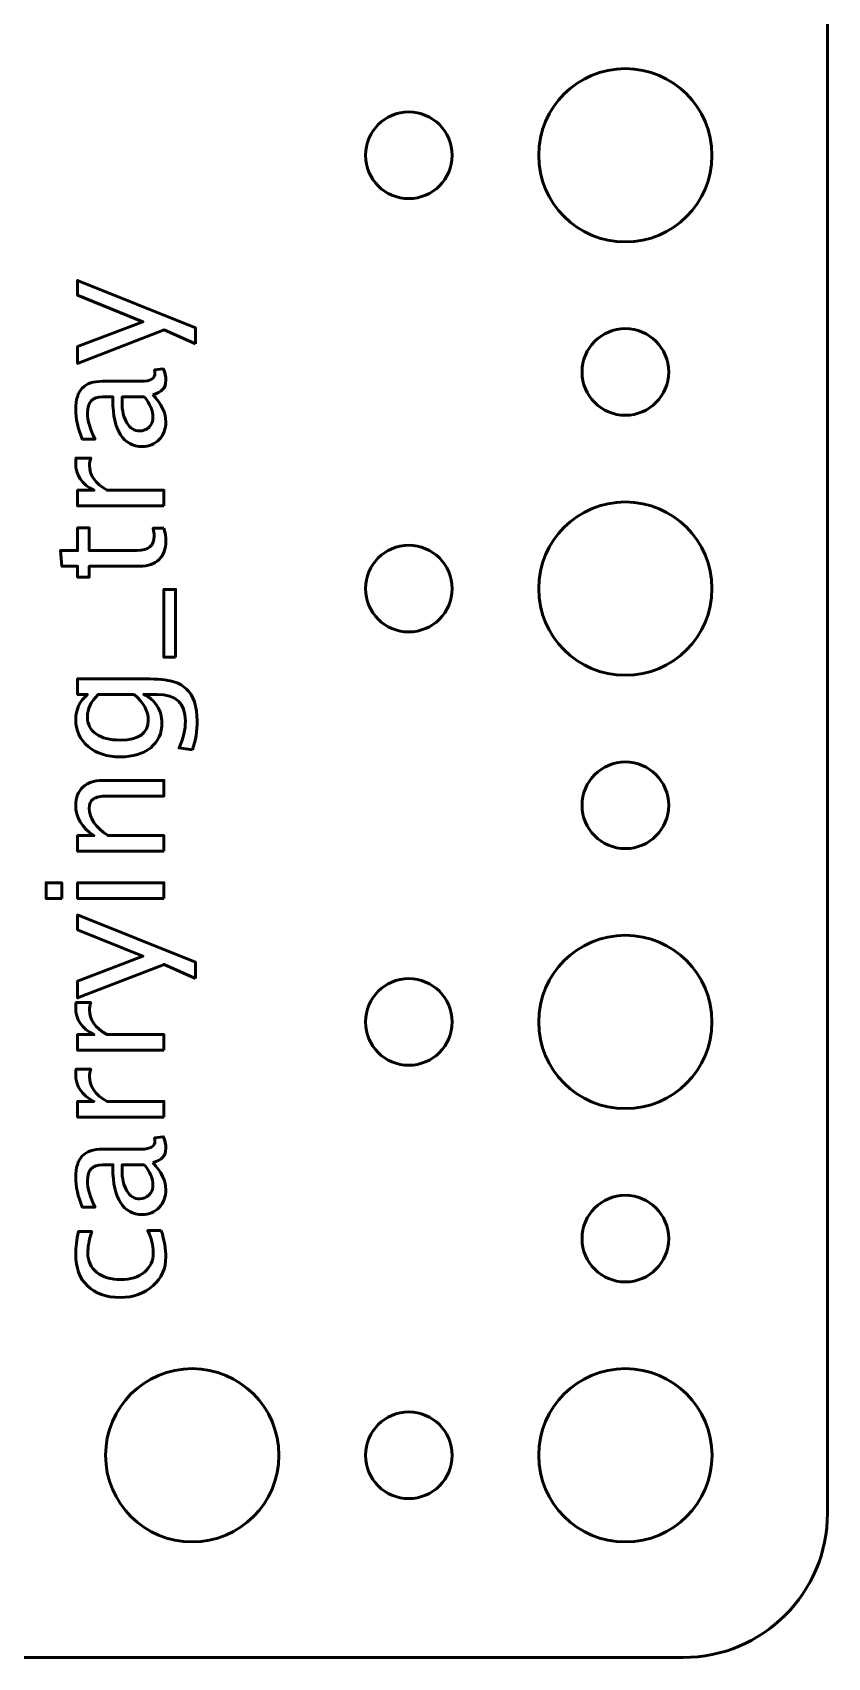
# Model space of a CAD drawing. Header units: centimetres. Extents: x -42.5 to 44.4, y -43.5 to 43.2.
# Drawn here: x -2.8 to -0.05, y -43.45 to -37.83 of the extents above; entities that cross this region are included whole.
import ezdxf

# ---------------------------------------------------------------- set-up
doc = ezdxf.new("R2010")
doc.units = ezdxf.units.CM
doc.header["$MEASUREMENT"] = 0
doc.layers.add('Layer 1', color=7, linetype='Continuous')

msp = doc.modelspace()

# ---------------------------------------------------------------- linework, layer by layer
at = {"layer": 'Layer 1', "lineweight": 53}
for centre, major_axis in [((-1.5, -38.25), (0, 0.15)), ((-1.5, -39.75), (0, 0.15)), ((-1.5, -41.25), (0, 0.15)), ((-2.24999, -42.74999), (0, 0.30001)), ((-0.74999, -42.74999), (0, 0.30001)), ((-1.5, -42.75), (0, 0.15))]:
    msp.add_ellipse(centre, major_axis=major_axis, ratio=1, dxfattribs=at)
for points, knots in [([(-20.95, -42.95), (-20.95, -42.95), (-20.95, -14.05), (-20.95, -14.05), (-20.95, -14.05), (-20.95, -13.77386), (-20.72614, -13.55), (-20.45, -13.55), (-20.45, -13.55), (-20.45, -13.55), (-0.55, -13.55), (-0.55, -13.55), (-0.55, -13.55), (-0.27386, -13.55), (-0.05, -13.77386), (-0.05, -14.05), (-0.05, -14.05), (-0.05, -14.05), (-0.05, -42.95), (-0.05, -42.95), (-0.05, -42.95), (-0.05, -43.22614), (-0.27386, -43.45), (-0.55, -43.45), (-0.55, -43.45), (-0.55, -43.45), (-20.45, -43.45), (-20.45, -43.45), (-20.45, -43.45), (-20.72614, -43.45), (-20.95, -43.22614), (-20.95, -42.95)], [0, 0, 0, 0, 0.1111111, 0.1111111, 0.1111111, 0.1111111, 0.2222222, 0.2222222, 0.2222222, 0.2222222, 0.3333333, 0.3333333, 0.3333333, 0.3333333, 0.4444444, 0.4444444, 0.4444444, 0.4444444, 0.5555556, 0.5555556, 0.5555556, 0.5555556, 0.6666667, 0.6666667, 0.6666667, 0.6666667, 0.7777778, 0.7777778, 0.7777778, 0.7777778, 1, 1, 1, 1]), ([(-1.05, -38.25), (-1.05, -38.41569), (-0.91569, -38.55), (-0.75, -38.55), (-0.75, -38.55), (-0.58431, -38.55), (-0.45, -38.41569), (-0.45, -38.25), (-0.45, -38.25), (-0.45, -38.08431), (-0.58431, -37.95), (-0.75, -37.95), (-0.75, -37.95), (-0.91569, -37.95), (-1.05, -38.08431), (-1.05, -38.25)], [0, 0, 0, 0, 0.2, 0.2, 0.2, 0.2, 0.4, 0.4, 0.4, 0.4, 0.6, 0.6, 0.6, 0.6, 1, 1, 1, 1]), ([(-0.9, -39), (-0.9, -39.08284), (-0.83284, -39.15), (-0.75, -39.15), (-0.75, -39.15), (-0.66716, -39.15), (-0.6, -39.08284), (-0.6, -39), (-0.6, -39), (-0.6, -38.91716), (-0.66716, -38.85), (-0.75, -38.85), (-0.75, -38.85), (-0.83284, -38.85), (-0.9, -38.91716), (-0.9, -39)], [0, 0, 0, 0, 0.2, 0.2, 0.2, 0.2, 0.4, 0.4, 0.4, 0.4, 0.6, 0.6, 0.6, 0.6, 1, 1, 1, 1]), ([(-1.05, -39.75), (-1.05, -39.91569), (-0.91569, -40.05), (-0.75, -40.05), (-0.75, -40.05), (-0.58431, -40.05), (-0.45, -39.91569), (-0.45, -39.75), (-0.45, -39.75), (-0.45, -39.58431), (-0.58431, -39.45), (-0.75, -39.45), (-0.75, -39.45), (-0.91569, -39.45), (-1.05, -39.58431), (-1.05, -39.75)], [0, 0, 0, 0, 0.2, 0.2, 0.2, 0.2, 0.4, 0.4, 0.4, 0.4, 0.6, 0.6, 0.6, 0.6, 1, 1, 1, 1]), ([(-0.9, -40.5), (-0.9, -40.58284), (-0.83284, -40.65), (-0.75, -40.65), (-0.75, -40.65), (-0.66716, -40.65), (-0.6, -40.58284), (-0.6, -40.5), (-0.6, -40.5), (-0.6, -40.41716), (-0.66716, -40.35), (-0.75, -40.35), (-0.75, -40.35), (-0.83284, -40.35), (-0.9, -40.41716), (-0.9, -40.5)], [0, 0, 0, 0, 0.2, 0.2, 0.2, 0.2, 0.4, 0.4, 0.4, 0.4, 0.6, 0.6, 0.6, 0.6, 1, 1, 1, 1]), ([(-1.05, -41.25), (-1.05, -41.41569), (-0.91569, -41.55), (-0.75, -41.55), (-0.75, -41.55), (-0.58431, -41.55), (-0.45, -41.41569), (-0.45, -41.25), (-0.45, -41.25), (-0.45, -41.08431), (-0.58431, -40.95), (-0.75, -40.95), (-0.75, -40.95), (-0.91569, -40.95), (-1.05, -41.08431), (-1.05, -41.25)], [0, 0, 0, 0, 0.2, 0.2, 0.2, 0.2, 0.4, 0.4, 0.4, 0.4, 0.6, 0.6, 0.6, 0.6, 1, 1, 1, 1]), ([(-0.9, -42), (-0.9, -42.08284), (-0.83284, -42.15), (-0.75, -42.15), (-0.75, -42.15), (-0.66716, -42.15), (-0.6, -42.08284), (-0.6, -42), (-0.6, -42), (-0.6, -41.91716), (-0.66716, -41.85), (-0.75, -41.85), (-0.75, -41.85), (-0.83284, -41.85), (-0.9, -41.91716), (-0.9, -42)], [0, 0, 0, 0, 0.2, 0.2, 0.2, 0.2, 0.4, 0.4, 0.4, 0.4, 0.6, 0.6, 0.6, 0.6, 1, 1, 1, 1])]:
    msp.add_open_spline(points, degree=3, knots=knots, dxfattribs=at)
at = {"layer": 'Layer 1', "color": 5, "lineweight": 53}
for points, knots in [([(-2.23904, -38.90323), (-2.23904, -38.90323), (-2.3476, -38.85469), (-2.3476, -38.85469), (-2.3476, -38.85469), (-2.3476, -38.85469), (-2.64713, -38.97058), (-2.64713, -38.97058), (-2.64713, -38.97058), (-2.64713, -38.97058), (-2.64713, -38.91245), (-2.64713, -38.91245), (-2.64713, -38.91245), (-2.64713, -38.91245), (-2.4206, -38.82628), (-2.4206, -38.82628), (-2.4206, -38.82628), (-2.4206, -38.82628), (-2.64713, -38.73437), (-2.64713, -38.73437), (-2.64713, -38.73437), (-2.64713, -38.73437), (-2.64713, -38.68328), (-2.64713, -38.68328), (-2.64713, -38.68328), (-2.64713, -38.68328), (-2.23904, -38.84678), (-2.23904, -38.84678), (-2.23904, -38.84678), (-2.23904, -38.84678), (-2.23904, -38.90323), (-2.23904, -38.90323)], [0, 0, 0, 0, 0.1111111, 0.1111111, 0.1111111, 0.1111111, 0.2222222, 0.2222222, 0.2222222, 0.2222222, 0.3333333, 0.3333333, 0.3333333, 0.3333333, 0.4444444, 0.4444444, 0.4444444, 0.4444444, 0.5555556, 0.5555556, 0.5555556, 0.5555556, 0.6666667, 0.6666667, 0.6666667, 0.6666667, 0.7777778, 0.7777778, 0.7777778, 0.7777778, 1, 1, 1, 1]), ([(-2.38608, -39.07839), (-2.35616, -39.11094), (-2.34121, -39.14226), (-2.34121, -39.17237), (-2.34121, -39.17237), (-2.34121, -39.19711), (-2.34892, -39.21771), (-2.36444, -39.23398), (-2.36444, -39.23398), (-2.37996, -39.25035), (-2.39953, -39.25854), (-2.42314, -39.25854), (-2.42314, -39.25854), (-2.45579, -39.25854), (-2.48091, -39.2448), (-2.4984, -39.21733), (-2.4984, -39.21733), (-2.5159, -39.18986), (-2.52465, -39.15045), (-2.52465, -39.09908), (-2.52465, -39.09908), (-2.52465, -39.09908), (-2.52465, -39.08638), (-2.52465, -39.08638), (-2.52465, -39.08638), (-2.52465, -39.08638), (-2.56068, -39.08638), (-2.56068, -39.08638), (-2.56068, -39.08638), (-2.59539, -39.08638), (-2.6127, -39.10445), (-2.6127, -39.14066), (-2.6127, -39.14066), (-2.6127, -39.1687), (-2.60386, -39.19937), (-2.58617, -39.23257), (-2.58617, -39.23257), (-2.58617, -39.23257), (-2.63076, -39.23257), (-2.63076, -39.23257), (-2.63076, -39.23257), (-2.64582, -39.19607), (-2.65334, -39.16164), (-2.65334, -39.12938), (-2.65334, -39.12938), (-2.65334, -39.09617), (-2.64582, -39.07161), (-2.63067, -39.0559), (-2.63067, -39.0559), (-2.61552, -39.0401), (-2.59219, -39.0322), (-2.56068, -39.0322), (-2.56068, -39.0322), (-2.56068, -39.0322), (-2.4255, -39.0322), (-2.4255, -39.0322), (-2.4255, -39.0322), (-2.39455, -39.0322), (-2.37902, -39.0227), (-2.37902, -39.0036), (-2.37902, -39.0036), (-2.37902, -39.00125), (-2.3794, -38.99777), (-2.38015, -38.99316), (-2.38015, -38.99316), (-2.38015, -38.99316), (-2.35005, -38.9893), (-2.35005, -38.9893), (-2.35005, -38.9893), (-2.34412, -39.00162), (-2.34121, -39.01517), (-2.34121, -39.03003), (-2.34121, -39.03003), (-2.34121, -39.05534), (-2.35616, -39.07143), (-2.38608, -39.07839)], [0, 0, 0, 0, 0.05, 0.05, 0.05, 0.05, 0.1, 0.1, 0.1, 0.1, 0.15, 0.15, 0.15, 0.15, 0.2, 0.2, 0.2, 0.2, 0.25, 0.25, 0.25, 0.25, 0.3, 0.3, 0.3, 0.3, 0.35, 0.35, 0.35, 0.35, 0.4, 0.4, 0.4, 0.4, 0.45, 0.45, 0.45, 0.45, 0.5, 0.5, 0.5, 0.5, 0.55, 0.55, 0.55, 0.55, 0.6, 0.6, 0.6, 0.6, 0.65, 0.65, 0.65, 0.65, 0.7, 0.7, 0.7, 0.7, 0.75, 0.75, 0.75, 0.75, 0.8, 0.8, 0.8, 0.8, 0.85, 0.85, 0.85, 0.85, 0.9, 0.9, 0.9, 0.9, 1, 1, 1, 1]), ([(-2.41562, -39.08638), (-2.41562, -39.08638), (-2.49248, -39.08638), (-2.49248, -39.08638), (-2.49248, -39.08638), (-2.49248, -39.08638), (-2.49304, -39.10379), (-2.49304, -39.10379), (-2.49304, -39.10379), (-2.49304, -39.13389), (-2.48749, -39.15816), (-2.47639, -39.17669), (-2.47639, -39.17669), (-2.4652, -39.19513), (-2.45043, -39.20435), (-2.43199, -39.20435), (-2.43199, -39.20435), (-2.4191, -39.20435), (-2.40819, -39.19974), (-2.39925, -39.19062), (-2.39925, -39.19062), (-2.39031, -39.1814), (-2.3858, -39.1702), (-2.3858, -39.15694), (-2.3858, -39.15694), (-2.3858, -39.13436), (-2.39577, -39.11084), (-2.41562, -39.08638)], [0, 0, 0, 0, 0.125, 0.125, 0.125, 0.125, 0.25, 0.25, 0.25, 0.25, 0.375, 0.375, 0.375, 0.375, 0.5, 0.5, 0.5, 0.5, 0.625, 0.625, 0.625, 0.625, 0.75, 0.75, 0.75, 0.75, 1, 1, 1, 1]), ([(-2.34798, -39.46352), (-2.34798, -39.46352), (-2.64713, -39.46352), (-2.64713, -39.46352), (-2.64713, -39.46352), (-2.64713, -39.46352), (-2.64713, -39.40934), (-2.64713, -39.40934), (-2.64713, -39.40934), (-2.64713, -39.40934), (-2.5906, -39.40934), (-2.5906, -39.40934), (-2.5906, -39.40934), (-2.63246, -39.38779), (-2.65334, -39.35656), (-2.65334, -39.31555), (-2.65334, -39.31555), (-2.65334, -39.31), (-2.65287, -39.30416), (-2.65193, -39.29814), (-2.65193, -39.29814), (-2.65193, -39.29814), (-2.60123, -39.29814), (-2.60123, -39.29814), (-2.60123, -39.29814), (-2.60433, -39.30755), (-2.60593, -39.31583), (-2.60593, -39.32298), (-2.60593, -39.32298), (-2.60593, -39.35741), (-2.58561, -39.3862), (-2.54488, -39.40934), (-2.54488, -39.40934), (-2.54488, -39.40934), (-2.34798, -39.40934), (-2.34798, -39.40934), (-2.34798, -39.40934), (-2.34798, -39.40934), (-2.34798, -39.46352), (-2.34798, -39.46352)], [0, 0, 0, 0, 0.0909091, 0.0909091, 0.0909091, 0.0909091, 0.1818182, 0.1818182, 0.1818182, 0.1818182, 0.2727273, 0.2727273, 0.2727273, 0.2727273, 0.3636364, 0.3636364, 0.3636364, 0.3636364, 0.4545455, 0.4545455, 0.4545455, 0.4545455, 0.5454545, 0.5454545, 0.5454545, 0.5454545, 0.6363636, 0.6363636, 0.6363636, 0.6363636, 0.7272727, 0.7272727, 0.7272727, 0.7272727, 0.8181818, 0.8181818, 0.8181818, 0.8181818, 1, 1, 1, 1]), ([(-2.34807, -39.54085), (-2.34346, -39.5576), (-2.34121, -39.57218), (-2.34121, -39.5845), (-2.34121, -39.5845), (-2.34121, -39.61216), (-2.34911, -39.6337), (-2.36491, -39.64913), (-2.36491, -39.64913), (-2.38072, -39.66465), (-2.40264, -39.67237), (-2.43076, -39.67237), (-2.43076, -39.67237), (-2.43076, -39.67237), (-2.60649, -39.67237), (-2.60649, -39.67237), (-2.60649, -39.67237), (-2.60649, -39.67237), (-2.60649, -39.70981), (-2.60649, -39.70981), (-2.60649, -39.70981), (-2.60649, -39.70981), (-2.64713, -39.70981), (-2.64713, -39.70981), (-2.64713, -39.70981), (-2.64713, -39.70981), (-2.64713, -39.67237), (-2.64713, -39.67237), (-2.64713, -39.67237), (-2.64713, -39.67237), (-2.70123, -39.67237), (-2.70123, -39.67237), (-2.70123, -39.67237), (-2.70123, -39.67237), (-2.7064, -39.61818), (-2.7064, -39.61818), (-2.7064, -39.61818), (-2.7064, -39.61818), (-2.64713, -39.61818), (-2.64713, -39.61818), (-2.64713, -39.61818), (-2.64713, -39.61818), (-2.64713, -39.53972), (-2.64713, -39.53972), (-2.64713, -39.53972), (-2.64713, -39.53972), (-2.60649, -39.53972), (-2.60649, -39.53972), (-2.60649, -39.53972), (-2.60649, -39.53972), (-2.60649, -39.61818), (-2.60649, -39.61818), (-2.60649, -39.61818), (-2.60649, -39.61818), (-2.44055, -39.61818), (-2.44055, -39.61818), (-2.44055, -39.61818), (-2.40141, -39.61818), (-2.38185, -39.60115), (-2.38185, -39.56719), (-2.38185, -39.56719), (-2.38185, -39.55995), (-2.38307, -39.5512), (-2.38542, -39.54085), (-2.38542, -39.54085), (-2.38542, -39.54085), (-2.34807, -39.54085), (-2.34807, -39.54085)], [0, 0, 0, 0, 0.0555556, 0.0555556, 0.0555556, 0.0555556, 0.1111111, 0.1111111, 0.1111111, 0.1111111, 0.1666667, 0.1666667, 0.1666667, 0.1666667, 0.2222222, 0.2222222, 0.2222222, 0.2222222, 0.2777778, 0.2777778, 0.2777778, 0.2777778, 0.3333333, 0.3333333, 0.3333333, 0.3333333, 0.3888889, 0.3888889, 0.3888889, 0.3888889, 0.4444444, 0.4444444, 0.4444444, 0.4444444, 0.5, 0.5, 0.5, 0.5, 0.5555556, 0.5555556, 0.5555556, 0.5555556, 0.6111111, 0.6111111, 0.6111111, 0.6111111, 0.6666667, 0.6666667, 0.6666667, 0.6666667, 0.7222222, 0.7222222, 0.7222222, 0.7222222, 0.7777778, 0.7777778, 0.7777778, 0.7777778, 0.8333333, 0.8333333, 0.8333333, 0.8333333, 0.8888889, 0.8888889, 0.8888889, 0.8888889, 1, 1, 1, 1]), ([(-2.30734, -39.98732), (-2.30734, -39.98732), (-2.34798, -39.98732), (-2.34798, -39.98732), (-2.34798, -39.98732), (-2.34798, -39.98732), (-2.34798, -39.75252), (-2.34798, -39.75252), (-2.34798, -39.75252), (-2.34798, -39.75252), (-2.30734, -39.75252), (-2.30734, -39.75252), (-2.30734, -39.75252), (-2.30734, -39.75252), (-2.30734, -39.98732), (-2.30734, -39.98732)], [0, 0, 0, 0, 0.2, 0.2, 0.2, 0.2, 0.4, 0.4, 0.4, 0.4, 0.6, 0.6, 0.6, 0.6, 1, 1, 1, 1]), ([(-2.24864, -40.30764), (-2.24864, -40.30764), (-2.29549, -40.30125), (-2.29549, -40.30125), (-2.29549, -40.30125), (-2.28081, -40.26983), (-2.27347, -40.23869), (-2.27347, -40.20793), (-2.27347, -40.20793), (-2.27347, -40.14687), (-2.30584, -40.1163), (-2.37046, -40.1163), (-2.37046, -40.1163), (-2.37046, -40.1163), (-2.4175, -40.1163), (-2.4175, -40.1163), (-2.4175, -40.1163), (-2.39765, -40.12571), (-2.38232, -40.13907), (-2.37131, -40.15647), (-2.37131, -40.15647), (-2.3603, -40.17387), (-2.35475, -40.19325), (-2.35475, -40.21461), (-2.35475, -40.21461), (-2.35475, -40.25082), (-2.36774, -40.27952), (-2.3937, -40.30068), (-2.3937, -40.30068), (-2.41966, -40.32185), (-2.45485, -40.33248), (-2.49925, -40.33248), (-2.49925, -40.33248), (-2.54469, -40.33248), (-2.58175, -40.32044), (-2.61044, -40.29636), (-2.61044, -40.29636), (-2.63904, -40.27218), (-2.65334, -40.24104), (-2.65334, -40.20275), (-2.65334, -40.20275), (-2.65334, -40.16926), (-2.6398, -40.14038), (-2.61261, -40.1163), (-2.61261, -40.1163), (-2.61261, -40.1163), (-2.64713, -40.1163), (-2.64713, -40.1163), (-2.64713, -40.1163), (-2.64713, -40.1163), (-2.64713, -40.06211), (-2.64713, -40.06211), (-2.64713, -40.06211), (-2.64713, -40.06211), (-2.42964, -40.06211), (-2.42964, -40.06211), (-2.42964, -40.06211), (-2.38288, -40.06211), (-2.34826, -40.06456), (-2.32578, -40.06945), (-2.32578, -40.06945), (-2.3033, -40.07425), (-2.28486, -40.08347), (-2.27056, -40.09683), (-2.27056, -40.09683), (-2.24544, -40.12053), (-2.23283, -40.1576), (-2.23283, -40.20793), (-2.23283, -40.20793), (-2.23283, -40.24245), (-2.2381, -40.27566), (-2.24864, -40.30764)], [0, 0, 0, 0, 0.0526316, 0.0526316, 0.0526316, 0.0526316, 0.1052632, 0.1052632, 0.1052632, 0.1052632, 0.1578947, 0.1578947, 0.1578947, 0.1578947, 0.2105263, 0.2105263, 0.2105263, 0.2105263, 0.2631579, 0.2631579, 0.2631579, 0.2631579, 0.3157895, 0.3157895, 0.3157895, 0.3157895, 0.3684211, 0.3684211, 0.3684211, 0.3684211, 0.4210526, 0.4210526, 0.4210526, 0.4210526, 0.4736842, 0.4736842, 0.4736842, 0.4736842, 0.5263158, 0.5263158, 0.5263158, 0.5263158, 0.5789474, 0.5789474, 0.5789474, 0.5789474, 0.6315789, 0.6315789, 0.6315789, 0.6315789, 0.6842105, 0.6842105, 0.6842105, 0.6842105, 0.7368421, 0.7368421, 0.7368421, 0.7368421, 0.7894737, 0.7894737, 0.7894737, 0.7894737, 0.8421053, 0.8421053, 0.8421053, 0.8421053, 0.8947368, 0.8947368, 0.8947368, 0.8947368, 1, 1, 1, 1]), ([(-2.45146, -40.1163), (-2.45146, -40.1163), (-2.57554, -40.1163), (-2.57554, -40.1163), (-2.57554, -40.1163), (-2.60028, -40.14019), (-2.6127, -40.16625), (-2.6127, -40.19438), (-2.6127, -40.19438), (-2.6127, -40.2194), (-2.60273, -40.23897), (-2.58269, -40.25308), (-2.58269, -40.25308), (-2.56275, -40.26729), (-2.535, -40.27434), (-2.49963, -40.27434), (-2.49963, -40.27434), (-2.43462, -40.27434), (-2.40217, -40.25129), (-2.40217, -40.2051), (-2.40217, -40.2051), (-2.40217, -40.17368), (-2.41863, -40.14405), (-2.45146, -40.1163)], [0, 0, 0, 0, 0.1428571, 0.1428571, 0.1428571, 0.1428571, 0.2857143, 0.2857143, 0.2857143, 0.2857143, 0.4285714, 0.4285714, 0.4285714, 0.4285714, 0.5714286, 0.5714286, 0.5714286, 0.5714286, 0.7142857, 0.7142857, 0.7142857, 0.7142857, 1, 1, 1, 1]), ([(-2.34798, -40.6591), (-2.34798, -40.6591), (-2.64713, -40.6591), (-2.64713, -40.6591), (-2.64713, -40.6591), (-2.64713, -40.6591), (-2.64713, -40.60492), (-2.64713, -40.60492), (-2.64713, -40.60492), (-2.64713, -40.60492), (-2.5906, -40.60492), (-2.5906, -40.60492), (-2.5906, -40.60492), (-2.63246, -40.57623), (-2.65334, -40.54104), (-2.65334, -40.49946), (-2.65334, -40.49946), (-2.65334, -40.47331), (-2.64516, -40.45252), (-2.62869, -40.43718), (-2.62869, -40.43718), (-2.61233, -40.42185), (-2.59022, -40.41414), (-2.56256, -40.41414), (-2.56256, -40.41414), (-2.56256, -40.41414), (-2.34798, -40.41414), (-2.34798, -40.41414), (-2.34798, -40.41414), (-2.34798, -40.41414), (-2.34798, -40.46832), (-2.34798, -40.46832), (-2.34798, -40.46832), (-2.34798, -40.46832), (-2.54488, -40.46832), (-2.54488, -40.46832), (-2.54488, -40.46832), (-2.56708, -40.46832), (-2.58288, -40.47162), (-2.59229, -40.47811), (-2.59229, -40.47811), (-2.60179, -40.48469), (-2.60649, -40.49551), (-2.60649, -40.51066), (-2.60649, -40.51066), (-2.60649, -40.54396), (-2.58476, -40.57538), (-2.5413, -40.60492), (-2.5413, -40.60492), (-2.5413, -40.60492), (-2.34798, -40.60492), (-2.34798, -40.60492), (-2.34798, -40.60492), (-2.34798, -40.60492), (-2.34798, -40.6591), (-2.34798, -40.6591)], [0, 0, 0, 0, 0.0666667, 0.0666667, 0.0666667, 0.0666667, 0.1333333, 0.1333333, 0.1333333, 0.1333333, 0.2, 0.2, 0.2, 0.2, 0.2666667, 0.2666667, 0.2666667, 0.2666667, 0.3333333, 0.3333333, 0.3333333, 0.3333333, 0.4, 0.4, 0.4, 0.4, 0.4666667, 0.4666667, 0.4666667, 0.4666667, 0.5333333, 0.5333333, 0.5333333, 0.5333333, 0.6, 0.6, 0.6, 0.6, 0.6666667, 0.6666667, 0.6666667, 0.6666667, 0.7333333, 0.7333333, 0.7333333, 0.7333333, 0.8, 0.8, 0.8, 0.8, 0.8666667, 0.8666667, 0.8666667, 0.8666667, 1, 1, 1, 1]), ([(-2.70188, -40.82222), (-2.70188, -40.82222), (-2.75607, -40.82222), (-2.75607, -40.82222), (-2.75607, -40.82222), (-2.75607, -40.82222), (-2.75607, -40.76804), (-2.75607, -40.76804), (-2.75607, -40.76804), (-2.75607, -40.76804), (-2.70188, -40.76804), (-2.70188, -40.76804), (-2.70188, -40.76804), (-2.70188, -40.76804), (-2.70188, -40.82222), (-2.70188, -40.82222)], [0, 0, 0, 0, 0.2, 0.2, 0.2, 0.2, 0.4, 0.4, 0.4, 0.4, 0.6, 0.6, 0.6, 0.6, 1, 1, 1, 1]), ([(-2.34798, -40.82222), (-2.34798, -40.82222), (-2.64713, -40.82222), (-2.64713, -40.82222), (-2.64713, -40.82222), (-2.64713, -40.82222), (-2.64713, -40.76804), (-2.64713, -40.76804), (-2.64713, -40.76804), (-2.64713, -40.76804), (-2.34798, -40.76804), (-2.34798, -40.76804), (-2.34798, -40.76804), (-2.34798, -40.76804), (-2.34798, -40.82222), (-2.34798, -40.82222)], [0, 0, 0, 0, 0.2, 0.2, 0.2, 0.2, 0.4, 0.4, 0.4, 0.4, 0.6, 0.6, 0.6, 0.6, 1, 1, 1, 1]), ([(-2.23904, -41.09946), (-2.23904, -41.09946), (-2.3476, -41.05092), (-2.3476, -41.05092), (-2.3476, -41.05092), (-2.3476, -41.05092), (-2.64713, -41.16681), (-2.64713, -41.16681), (-2.64713, -41.16681), (-2.64713, -41.16681), (-2.64713, -41.10868), (-2.64713, -41.10868), (-2.64713, -41.10868), (-2.64713, -41.10868), (-2.4206, -41.02251), (-2.4206, -41.02251), (-2.4206, -41.02251), (-2.4206, -41.02251), (-2.64713, -40.9306), (-2.64713, -40.9306), (-2.64713, -40.9306), (-2.64713, -40.9306), (-2.64713, -40.87951), (-2.64713, -40.87951), (-2.64713, -40.87951), (-2.64713, -40.87951), (-2.23904, -41.04301), (-2.23904, -41.04301), (-2.23904, -41.04301), (-2.23904, -41.04301), (-2.23904, -41.09946), (-2.23904, -41.09946)], [0, 0, 0, 0, 0.1111111, 0.1111111, 0.1111111, 0.1111111, 0.2222222, 0.2222222, 0.2222222, 0.2222222, 0.3333333, 0.3333333, 0.3333333, 0.3333333, 0.4444444, 0.4444444, 0.4444444, 0.4444444, 0.5555556, 0.5555556, 0.5555556, 0.5555556, 0.6666667, 0.6666667, 0.6666667, 0.6666667, 0.7777778, 0.7777778, 0.7777778, 0.7777778, 1, 1, 1, 1]), ([(-2.34798, -41.34809), (-2.34798, -41.34809), (-2.64713, -41.34809), (-2.64713, -41.34809), (-2.64713, -41.34809), (-2.64713, -41.34809), (-2.64713, -41.29391), (-2.64713, -41.29391), (-2.64713, -41.29391), (-2.64713, -41.29391), (-2.5906, -41.29391), (-2.5906, -41.29391), (-2.5906, -41.29391), (-2.63246, -41.27236), (-2.65334, -41.24113), (-2.65334, -41.20012), (-2.65334, -41.20012), (-2.65334, -41.19457), (-2.65287, -41.18873), (-2.65193, -41.18271), (-2.65193, -41.18271), (-2.65193, -41.18271), (-2.60123, -41.18271), (-2.60123, -41.18271), (-2.60123, -41.18271), (-2.60433, -41.19212), (-2.60593, -41.2004), (-2.60593, -41.20755), (-2.60593, -41.20755), (-2.60593, -41.24198), (-2.58561, -41.27077), (-2.54488, -41.29391), (-2.54488, -41.29391), (-2.54488, -41.29391), (-2.34798, -41.29391), (-2.34798, -41.29391), (-2.34798, -41.29391), (-2.34798, -41.29391), (-2.34798, -41.34809), (-2.34798, -41.34809)], [0, 0, 0, 0, 0.0909091, 0.0909091, 0.0909091, 0.0909091, 0.1818182, 0.1818182, 0.1818182, 0.1818182, 0.2727273, 0.2727273, 0.2727273, 0.2727273, 0.3636364, 0.3636364, 0.3636364, 0.3636364, 0.4545455, 0.4545455, 0.4545455, 0.4545455, 0.5454545, 0.5454545, 0.5454545, 0.5454545, 0.6363636, 0.6363636, 0.6363636, 0.6363636, 0.7272727, 0.7272727, 0.7272727, 0.7272727, 0.8181818, 0.8181818, 0.8181818, 0.8181818, 1, 1, 1, 1]), ([(-2.34798, -41.57904), (-2.34798, -41.57904), (-2.64713, -41.57904), (-2.64713, -41.57904), (-2.64713, -41.57904), (-2.64713, -41.57904), (-2.64713, -41.52486), (-2.64713, -41.52486), (-2.64713, -41.52486), (-2.64713, -41.52486), (-2.5906, -41.52486), (-2.5906, -41.52486), (-2.5906, -41.52486), (-2.63246, -41.50331), (-2.65334, -41.47208), (-2.65334, -41.43107), (-2.65334, -41.43107), (-2.65334, -41.42552), (-2.65287, -41.41968), (-2.65193, -41.41366), (-2.65193, -41.41366), (-2.65193, -41.41366), (-2.60123, -41.41366), (-2.60123, -41.41366), (-2.60123, -41.41366), (-2.60433, -41.42307), (-2.60593, -41.43135), (-2.60593, -41.4385), (-2.60593, -41.4385), (-2.60593, -41.47293), (-2.58561, -41.50172), (-2.54488, -41.52486), (-2.54488, -41.52486), (-2.54488, -41.52486), (-2.34798, -41.52486), (-2.34798, -41.52486), (-2.34798, -41.52486), (-2.34798, -41.52486), (-2.34798, -41.57904), (-2.34798, -41.57904)], [0, 0, 0, 0, 0.0909091, 0.0909091, 0.0909091, 0.0909091, 0.1818182, 0.1818182, 0.1818182, 0.1818182, 0.2727273, 0.2727273, 0.2727273, 0.2727273, 0.3636364, 0.3636364, 0.3636364, 0.3636364, 0.4545455, 0.4545455, 0.4545455, 0.4545455, 0.5454545, 0.5454545, 0.5454545, 0.5454545, 0.6363636, 0.6363636, 0.6363636, 0.6363636, 0.7272727, 0.7272727, 0.7272727, 0.7272727, 0.8181818, 0.8181818, 0.8181818, 0.8181818, 1, 1, 1, 1]), ([(-2.38608, -41.73652), (-2.35616, -41.76907), (-2.34121, -41.80039), (-2.34121, -41.8305), (-2.34121, -41.8305), (-2.34121, -41.85524), (-2.34892, -41.87584), (-2.36444, -41.89211), (-2.36444, -41.89211), (-2.37996, -41.90848), (-2.39953, -41.91667), (-2.42314, -41.91667), (-2.42314, -41.91667), (-2.45579, -41.91667), (-2.48091, -41.90293), (-2.4984, -41.87546), (-2.4984, -41.87546), (-2.5159, -41.84799), (-2.52465, -41.80858), (-2.52465, -41.75721), (-2.52465, -41.75721), (-2.52465, -41.75721), (-2.52465, -41.74451), (-2.52465, -41.74451), (-2.52465, -41.74451), (-2.52465, -41.74451), (-2.56068, -41.74451), (-2.56068, -41.74451), (-2.56068, -41.74451), (-2.59539, -41.74451), (-2.6127, -41.76258), (-2.6127, -41.79879), (-2.6127, -41.79879), (-2.6127, -41.82683), (-2.60386, -41.8575), (-2.58617, -41.8907), (-2.58617, -41.8907), (-2.58617, -41.8907), (-2.63076, -41.8907), (-2.63076, -41.8907), (-2.63076, -41.8907), (-2.64582, -41.8542), (-2.65334, -41.81977), (-2.65334, -41.78751), (-2.65334, -41.78751), (-2.65334, -41.7543), (-2.64582, -41.72974), (-2.63067, -41.71403), (-2.63067, -41.71403), (-2.61552, -41.69823), (-2.59219, -41.69033), (-2.56068, -41.69033), (-2.56068, -41.69033), (-2.56068, -41.69033), (-2.4255, -41.69033), (-2.4255, -41.69033), (-2.4255, -41.69033), (-2.39455, -41.69033), (-2.37902, -41.68083), (-2.37902, -41.66173), (-2.37902, -41.66173), (-2.37902, -41.65938), (-2.3794, -41.6559), (-2.38015, -41.65129), (-2.38015, -41.65129), (-2.38015, -41.65129), (-2.35005, -41.64743), (-2.35005, -41.64743), (-2.35005, -41.64743), (-2.34412, -41.65975), (-2.34121, -41.6733), (-2.34121, -41.68816), (-2.34121, -41.68816), (-2.34121, -41.71347), (-2.35616, -41.72956), (-2.38608, -41.73652)], [0, 0, 0, 0, 0.05, 0.05, 0.05, 0.05, 0.1, 0.1, 0.1, 0.1, 0.15, 0.15, 0.15, 0.15, 0.2, 0.2, 0.2, 0.2, 0.25, 0.25, 0.25, 0.25, 0.3, 0.3, 0.3, 0.3, 0.35, 0.35, 0.35, 0.35, 0.4, 0.4, 0.4, 0.4, 0.45, 0.45, 0.45, 0.45, 0.5, 0.5, 0.5, 0.5, 0.55, 0.55, 0.55, 0.55, 0.6, 0.6, 0.6, 0.6, 0.65, 0.65, 0.65, 0.65, 0.7, 0.7, 0.7, 0.7, 0.75, 0.75, 0.75, 0.75, 0.8, 0.8, 0.8, 0.8, 0.85, 0.85, 0.85, 0.85, 0.9, 0.9, 0.9, 0.9, 1, 1, 1, 1]), ([(-2.41562, -41.74451), (-2.41562, -41.74451), (-2.49248, -41.74451), (-2.49248, -41.74451), (-2.49248, -41.74451), (-2.49248, -41.74451), (-2.49304, -41.76192), (-2.49304, -41.76192), (-2.49304, -41.76192), (-2.49304, -41.79202), (-2.48749, -41.81629), (-2.47639, -41.83482), (-2.47639, -41.83482), (-2.4652, -41.85326), (-2.45043, -41.86248), (-2.43199, -41.86248), (-2.43199, -41.86248), (-2.4191, -41.86248), (-2.40819, -41.85787), (-2.39925, -41.84875), (-2.39925, -41.84875), (-2.39031, -41.83953), (-2.3858, -41.82833), (-2.3858, -41.81507), (-2.3858, -41.81507), (-2.3858, -41.79249), (-2.39577, -41.76897), (-2.41562, -41.74451)], [0, 0, 0, 0, 0.125, 0.125, 0.125, 0.125, 0.25, 0.25, 0.25, 0.25, 0.375, 0.375, 0.375, 0.375, 0.5, 0.5, 0.5, 0.5, 0.625, 0.625, 0.625, 0.625, 0.75, 0.75, 0.75, 0.75, 1, 1, 1, 1]), ([(-2.35701, -41.97208), (-2.34647, -42.00717), (-2.34121, -42.03746), (-2.34121, -42.06295), (-2.34121, -42.06295), (-2.34121, -42.10341), (-2.35616, -42.1369), (-2.38599, -42.16352), (-2.38599, -42.16352), (-2.4159, -42.19014), (-2.45362, -42.2035), (-2.49906, -42.2035), (-2.49906, -42.2035), (-2.5476, -42.2035), (-2.58552, -42.19033), (-2.61261, -42.16399), (-2.61261, -42.16399), (-2.6398, -42.13765), (-2.65334, -42.10087), (-2.65334, -42.05364), (-2.65334, -42.05364), (-2.65334, -42.03041), (-2.65014, -42.00425), (-2.64375, -41.97547), (-2.64375, -41.97547), (-2.64375, -41.97547), (-2.59803, -41.97547), (-2.59803, -41.97547), (-2.59803, -41.97547), (-2.60706, -42.00604), (-2.61157, -42.03097), (-2.61157, -42.05016), (-2.61157, -42.05016), (-2.61157, -42.07801), (-2.60113, -42.1003), (-2.58034, -42.11695), (-2.58034, -42.11695), (-2.55955, -42.1336), (-2.5318, -42.14198), (-2.49718, -42.14198), (-2.49718, -42.14198), (-2.4636, -42.14198), (-2.4365, -42.13332), (-2.41571, -42.11611), (-2.41571, -42.11611), (-2.39502, -42.09889), (-2.38467, -42.07641), (-2.38467, -42.04847), (-2.38467, -42.04847), (-2.38467, -42.02373), (-2.39107, -41.99833), (-2.40386, -41.97208), (-2.40386, -41.97208), (-2.40386, -41.97208), (-2.35701, -41.97208), (-2.35701, -41.97208)], [0, 0, 0, 0, 0.0666667, 0.0666667, 0.0666667, 0.0666667, 0.1333333, 0.1333333, 0.1333333, 0.1333333, 0.2, 0.2, 0.2, 0.2, 0.2666667, 0.2666667, 0.2666667, 0.2666667, 0.3333333, 0.3333333, 0.3333333, 0.3333333, 0.4, 0.4, 0.4, 0.4, 0.4666667, 0.4666667, 0.4666667, 0.4666667, 0.5333333, 0.5333333, 0.5333333, 0.5333333, 0.6, 0.6, 0.6, 0.6, 0.6666667, 0.6666667, 0.6666667, 0.6666667, 0.7333333, 0.7333333, 0.7333333, 0.7333333, 0.8, 0.8, 0.8, 0.8, 0.8666667, 0.8666667, 0.8666667, 0.8666667, 1, 1, 1, 1])]:
    msp.add_open_spline(points, degree=3, knots=knots, dxfattribs=at)

doc.saveas('drawing.dxf')
